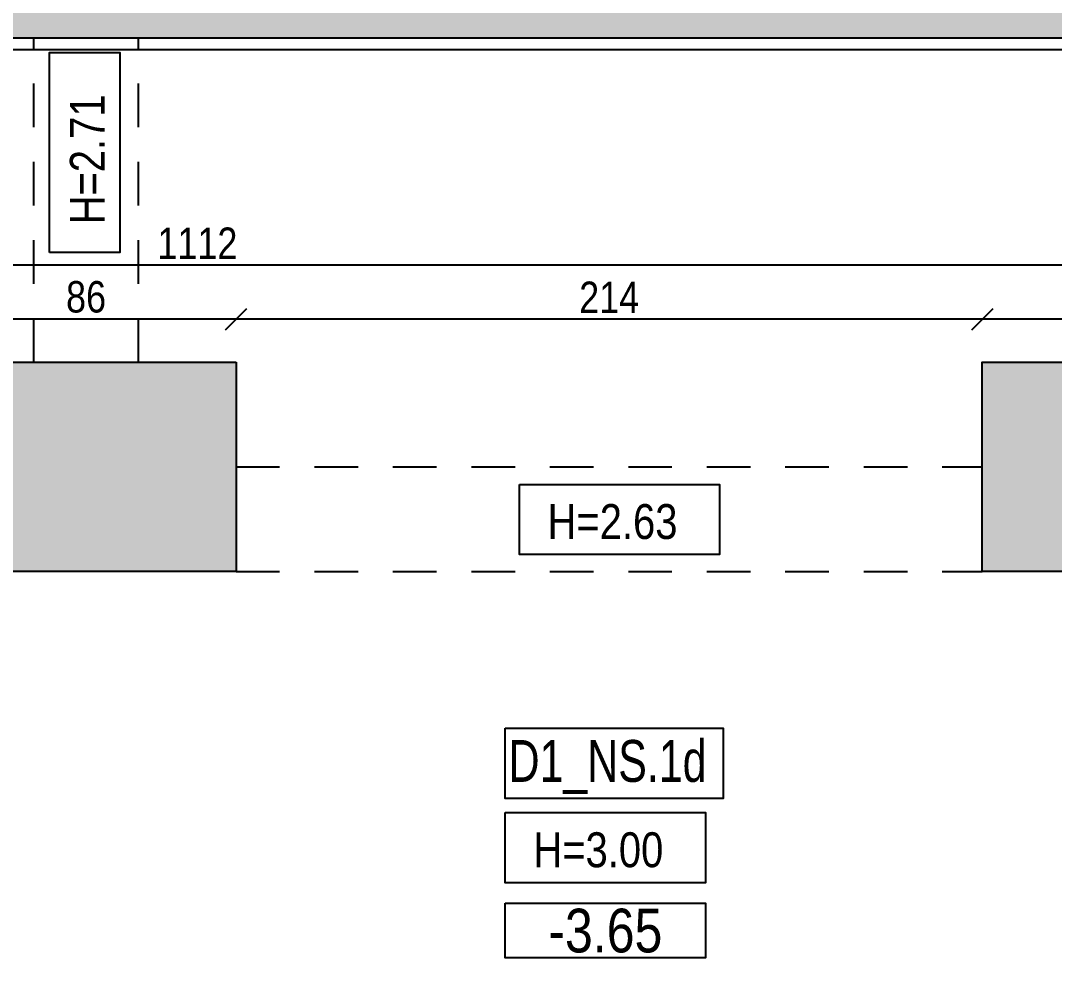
# Model space of a CAD drawing. Header units: metres. Extents: x 493 to 630, y -132 to -15.
# Drawn here: x 523.676 to 526.64, y -90.836 to -88.095 of the extents above; entities that cross this region are included whole.
import ezdxf
from ezdxf.enums import TextEntityAlignment as Align

# ---------------------------------------------------------------- set-up
doc = ezdxf.new("R2010")
doc.units = ezdxf.units.M
doc.header["$MEASUREMENT"] = 0
doc.header["$PDMODE"] = 3
doc.linetypes.add('HIDDEN', pattern=[0.375, 0.25, -0.125])
for name, color, linetype in [('a_caramida', 2, 'Continuous'), ('a_cote_50', 9, 'Continuous'), ('a_cote_nivel', 9, 'Continuous'), ('a_grinzi', 253, 'HIDDEN'), ('a_indicatii', 7, 'Continuous'), ('a_indicatii_text', 7, 'Continuous'), ('a_pereti_hasuri', 253, 'Continuous'), ('a_text', 7, 'Continuous'), ('a_vederi', 74, 'Continuous')]:
    doc.layers.add(name, color=color, linetype=linetype)
doc.layers.add('a_suprafete', color=7, linetype='Continuous', plot=False)
doc.styles.add('ROMANS', font='ROMANS.shx', dxfattribs={"width": 0.75})
doc.styles.get("Standard").update_dxf_attribs({"font": 'ARIALN.TTF'})
doc.styles.add('Swiss Condensed Light', font='swisscl.ttf')
doc.dimstyles.new('50 cote', dxfattribs={"dimtxt": 0.09, "dimasz": 0.06, "dimexe": 0, "dimexo": 0, "dimgap": 0.018, "dimtad": 1, "dimdec": 1, "dimlfac": 100, "dimrnd": 0.5, "dimdsep": 46, "dimtxsty": 'Standard', "dimblk": 'OBLIQUE', "dimcen": 0.00045, "dimclrd": 256, "dimclrt": 4, "dimadec": 1, "dimazin": 0, "dimtfac": 1, "dimtdec": 1, "dimtix": 1, "dimtofl": 0, "dimtmove": 0, "dimatfit": 3, "dimldrblk": 'OBLIQUE', "dimfxl": 0, "dimtolj": 1, "dimtzin": 0, "dimarcsym": 0})
pattern_1 = [(45, (-4876.954644, 8292.469365), (-0.04419417382, 0.04419417382), []), (45, (-4876.91045, 8292.469365), (-0.04419417382, 0.04419417382), [0.03125, -0.015625])]

# ---------------------------------------------------------------- blocks, each defined once
blk = doc.blocks.new('COTE_NIVEL_DRAFT')
at = {"layer": 'a_cote_nivel'}
blk.add_lwpolyline([(-27.5, -2.5), (27.5, -2.5), (27.5, -17.5), (-27.5, -17.5)], close=True, dxfattribs=at)
blk = doc.blocks.new('cota nivel')
at = {"layer": 'a_cote_nivel', "xscale": 1.272727272727934, "yscale": 1.272727272727934, "zscale": 1.272727272727934}
blk.add_blockref('COTE_NIVEL_DRAFT', (0, 12.73), dxfattribs=at)
at = {"layer": 'a_cote_nivel', "style": 'ROMANS', "width": 0.6}
blk.add_attdef('COTA', text='', height=15.27, dxfattribs=at).set_placement((0, 0), align=Align.MIDDLE_CENTER)
blk = doc.blocks.new('_Oblique')
at = {"color": 0, "linetype": 'ByBlock', "lineweight": -2}
blk.add_line((-0.5, -0.5), (0.5, 0.5), dxfattribs=at)
blk = doc.blocks.new('*D352')
at = {"layer": 'a_cote_50', "lineweight": -2, "ltscale": 0.3}
blk.add_line((527.2931, -88.9512), (526.4331, -88.9512), dxfattribs=at)
at = {"layer": 'Defpoints', "color": 0, "ltscale": 0.3}
for p in [(527.2931, -88.9471), (526.4331, -88.9512), (526.4331, -89.1446)]:
    blk.add_point(p, dxfattribs=at)
at = {"layer": 'a_cote_50', "lineweight": -2, "ltscale": 0.3, "xscale": 0.06, "yscale": 0.06, "zscale": 0.06, "rotation": 180}
blk.add_blockref('_Oblique', (526.4331, -88.9512), dxfattribs=at)
at = {"layer": 'a_cote_50', "lineweight": -2, "ltscale": 0.3, "xscale": 0.06, "yscale": 0.06, "zscale": 0.06}
blk.add_blockref('_Oblique', (527.2931, -88.9512), dxfattribs=at)
at = {"layer": 'a_cote_50', "color": 4, "ltscale": 0.3, "insert": (526.8631, -88.8873), "char_height": 0.09, "attachment_point": 5}
blk.add_mtext('\\A1;86', dxfattribs=at)
blk = doc.blocks.new('*D353')
at = {"layer": 'a_cote_50', "lineweight": -2, "ltscale": 0.3}
blk.add_line((526.4331, -88.9512), (524.2931, -88.9512), dxfattribs=at)
at = {"layer": 'Defpoints', "color": 0, "ltscale": 0.3}
for p in [(524.2931, -88.9512), (524.2931, -89.1446), (526.4331, -89.1446)]:
    blk.add_point(p, dxfattribs=at)
at = {"layer": 'a_cote_50', "lineweight": -2, "ltscale": 0.3, "xscale": 0.06, "yscale": 0.06, "zscale": 0.06, "rotation": 180}
blk.add_blockref('_Oblique', (524.2931, -88.9512), dxfattribs=at)
at = {"layer": 'a_cote_50', "lineweight": -2, "ltscale": 0.3, "xscale": 0.06, "yscale": 0.06, "zscale": 0.06}
blk.add_blockref('_Oblique', (526.4331, -88.9512), dxfattribs=at)
at = {"layer": 'a_cote_50', "color": 4, "ltscale": 0.3, "insert": (525.3631, -88.8881), "char_height": 0.09, "attachment_point": 5}
blk.add_mtext('\\A1;214', dxfattribs=at)
blk = doc.blocks.new('*D354')
at = {"layer": 'a_cote_50', "lineweight": -2, "ltscale": 0.3}
blk.add_line((524.2931, -88.9512), (523.4331, -88.9512), dxfattribs=at)
at = {"layer": 'Defpoints', "color": 0, "ltscale": 0.3}
for p in [(523.4331, -88.9512), (523.4331, -89.1446), (524.2931, -89.1446)]:
    blk.add_point(p, dxfattribs=at)
at = {"layer": 'a_cote_50', "lineweight": -2, "ltscale": 0.3, "xscale": 0.06, "yscale": 0.06, "zscale": 0.06, "rotation": 180}
blk.add_blockref('_Oblique', (523.4331, -88.9512), dxfattribs=at)
at = {"layer": 'a_cote_50', "lineweight": -2, "ltscale": 0.3, "xscale": 0.06, "yscale": 0.06, "zscale": 0.06}
blk.add_blockref('_Oblique', (524.2931, -88.9512), dxfattribs=at)
at = {"layer": 'a_cote_50', "color": 4, "ltscale": 0.3, "insert": (523.8631, -88.8873), "char_height": 0.09, "attachment_point": 5}
blk.add_mtext('\\A1;86', dxfattribs=at)
blk = doc.blocks.new('*D361')
at = {"layer": 'a_cote_50', "lineweight": -2, "ltscale": 0.3}
blk.add_line((529.4531, -88.7961), (518.3331, -88.7961), dxfattribs=at)
at = {"layer": 'Defpoints', "color": 0, "ltscale": 0.3}
for p in [(518.3331, -88.7961), (518.3331, -88.9512), (529.4531, -88.9512)]:
    blk.add_point(p, dxfattribs=at)
at = {"layer": 'a_cote_50', "lineweight": -2, "ltscale": 0.3, "xscale": 0.06, "yscale": 0.06, "zscale": 0.06, "rotation": 180}
blk.add_blockref('_Oblique', (518.3331, -88.7961), dxfattribs=at)
at = {"layer": 'a_cote_50', "lineweight": -2, "ltscale": 0.3, "xscale": 0.06, "yscale": 0.06, "zscale": 0.06}
blk.add_blockref('_Oblique', (529.4531, -88.7961), dxfattribs=at)
at = {"layer": 'a_cote_50', "color": 4, "ltscale": 0.3, "insert": (524.1824, -88.733), "char_height": 0.09, "attachment_point": 5}
blk.add_mtext('\\A1;1112', dxfattribs=at)

msp = doc.modelspace()

# ---------------------------------------------------------------- hatches: boundary and pattern name
at = {"layer": 'a_pereti_hasuri', "ltscale": 0.3}
h = msp.add_hatch(dxfattribs=at)
h.set_pattern_fill('ANSI33', color=256, scale=0.25, style=0)
h.set_pattern_definition(pattern_1)
h.paths.add_polyline_path([(518.3431, -92.3746), (518.3431, -92.1146), (518.0481, -92.1146), (518.0481, -91.8245), (518.0181, -91.8245), (518.0181, -91.8045), (517.4785, -91.8045), (517.4785, -92.1945), (517.1835, -92.1945), (517.1835, -92.7946), (518.3431, -92.7946), (518.3431, -92.7696), (518.3431, -92.6696), (518.3431, -92.4396)])
h.paths.add_polyline_path([(518.4731, -89.1846), (518.3331, -89.1846), (518.3331, -88.1446), (529.4531, -88.1446), (529.4531, -89.6796), (529.7331, -89.6796), (529.7331, -89.8796), (529.7831, -89.8796), (529.8581, -89.8796), (529.8581, -89.8346), (530.1583, -89.8346), (530.1583, -89.6146), (530.3033, -89.6146), (530.3033, -89.0096), (529.6148, -89.0096), (529.6148, -88.0446), (529.5398, -88.0446), (518.3998, -88.0446), (518.3998, -80.1146), (518.3998, -79.6146), (518.3998, -79.5496), (518.3998, -79.3896), (517.4635, -79.3896), (517.4635, -80.0895), (517.5235, -80.0895), (517.7183, -80.0895), (517.7183, -80.5395), (518.0683, -80.5395), (518.0683, -85.0895), (517.6783, -85.0895), (517.6783, -85.5695), (516.9178, -85.5695), (516.9178, -85.9245), (517.3878, -85.9245), (517.3878, -86.0701), (518.1078, -86.0701), (518.1078, -89.1801), (517.3678, -89.1801), (517.3678, -89.4301), (516.796, -89.4301), (516.796, -89.7345), (517.4978, -89.7345), (517.4978, -90.1045), (518.0181, -90.1045), (518.0931, -90.1045), (518.0931, -89.6846), (518.4731, -89.6846), (518.4731, -89.6746)])
h.paths.add_polyline_path([(521.4098, -79.6146), (521.4098, -79.5496), (521.4098, -79.3896), (520.4798, -79.3896), (520.4798, -79.5496), (520.4798, -79.6146), (520.4798, -80.1146), (520.5298, -80.1146), (520.7248, -80.1146), (520.7248, -80.5546), (521.1848, -80.5546), (521.1848, -80.1196), (521.4098, -80.1196)], flags=17)
h.paths.add_polyline_path([(524.4061, -79.3896), (523.4898, -79.3896), (523.4898, -80.1196), (523.5398, -80.1196), (523.7198, -80.1196), (523.7198, -80.5396), (524.1648, -80.5396), (524.1648, -80.0896), (524.4061, -80.0896)])
h.paths.add_polyline_path([(527.4598, -79.3896), (526.4861, -79.3896), (526.4861, -80.0896), (526.7048, -80.0896), (526.7048, -80.5096), (527.1748, -80.5096), (527.1748, -80.1146), (527.4598, -80.1146)])
h.paths.add_polyline_path([(530.4498, -79.6296), (530.4498, -79.5646), (530.4498, -79.3896), (530.3498, -79.3896), (529.5398, -79.3896), (529.5398, -79.5496), (529.5398, -80.1196), (529.5398, -80.1546), (529.5398, -86.4146), (529.6148, -86.4146), (529.6148, -86.4196), (532.3433, -86.4196), (532.3433, -89.6846), (536.2298, -89.6846), (536.2298, -89.6096), (536.2748, -89.6096), (536.2748, -89.1196), (535.5448, -89.1196), (535.5448, -89.6196), (533.3948, -89.6196), (533.3948, -89.1196), (532.5548, -89.1196), (532.5548, -86.3196), (529.6548, -86.3196), (529.6548, -80.1196), (530.4498, -80.1196)])
h.paths.add_polyline_path([(527.3431, -92.4646), (527.3431, -92.3996), (527.3431, -92.1396), (527.0481, -92.1396), (527.0481, -91.7346), (526.5981, -91.7346), (526.5981, -92.1396), (526.3031, -92.1396), (526.3031, -92.4646), (526.3033, -92.4646), (526.3033, -92.6946), (526.3033, -92.7946), (527.3431, -92.7946), (527.3431, -92.6946)])
h.paths.add_polyline_path([(524.3531, -92.4646), (524.3531, -92.1396), (524.0581, -92.1396), (524.0581, -91.7296), (523.6081, -91.7296), (523.6081, -92.1096), (523.3131, -92.1096), (523.3131, -92.4346), (523.3133, -92.4346), (523.3133, -92.6646), (523.3133, -92.7946), (524.3531, -92.7946), (524.3531, -92.6946)])
h.paths.add_polyline_path([(521.3631, -92.4346), (521.3631, -92.1096), (521.0481, -92.1096), (521.0481, -91.7296), (520.5881, -91.7296), (520.5881, -92.1146), (520.2931, -92.1146), (520.2931, -92.4396), (520.2933, -92.4396), (520.2933, -92.6696), (520.2933, -92.7946), (521.3631, -92.7946), (521.3631, -92.7646), (521.3631, -92.6646)])
h = msp.add_hatch(dxfattribs=at)
h.set_pattern_fill('ANSI33', color=256, scale=0.25, style=0)
h.set_pattern_definition(pattern_1)
h.paths.add_polyline_path([(521.2731, -89.0746), (520.5631, -89.0746), (520.5631, -89.6746), (521.2731, -89.6746)])
h.paths.add_polyline_path([(524.2931, -89.0746), (523.4331, -89.0746), (523.4331, -89.6746), (524.2931, -89.6746)])
h.paths.add_polyline_path([(527.2931, -89.0746), (526.4331, -89.0746), (526.4331, -89.6746), (527.2931, -89.6746)])
edge = h.paths.add_edge_path()
edge.add_arc((526.961, -82.8646), 0.31, 0, 360)
edge = h.paths.add_edge_path()
edge.add_arc((529.9648, -82.8696), 0.31, 0, 360)
edge = h.paths.add_edge_path()
edge.add_arc((532.9847, -82.8857), 0.31, 0, 360)
edge = h.paths.add_edge_path()
edge.add_arc((536.0147, -82.8857), 0.31, 0, 360)

# ---------------------------------------------------------------- linework, layer by layer
at = {"layer": 'a_caramida', "ltscale": 0.3}
msp.add_lwpolyline([(529.4531, -88.1446), (518.3331, -88.1446), (518.3331, -89.1846), (518.4731, -89.1846), (518.4731, -89.6846), (518.0931, -89.6846), (518.0931, -90.1045), (518.0931, -90.1045)], dxfattribs=at)
for points in [[(524.2931, -89.0746), (524.2931, -89.6746), (523.4331, -89.6746), (523.4331, -89.0746)], [(527.2931, -89.0746), (527.2931, -89.6746), (526.4331, -89.6746), (526.4331, -89.0746)]]:
    msp.add_lwpolyline(points, close=True, dxfattribs=at)
at = {"layer": 'a_grinzi', "ltscale": 0.5}
for p, q in [((524.2931, -89.3746), (526.4331, -89.3746)), ((524.2931, -89.6746), (526.4331, -89.6746))]:
    msp.add_line(p, q, dxfattribs=at)
for points in [[(523.7131, -89.0746), (523.7131, -88.1446)], [(524.0131, -89.0746), (524.0131, -88.1446)]]:
    msp.add_lwpolyline(points, dxfattribs=at)
at = {"layer": 'a_suprafete', "ltscale": 0.3}
msp.add_lwpolyline([(529.4181, -88.1785), (518.3696, -88.1785), (518.3696, -89.1501), (518.5081, -89.1501), (518.5081, -89.7196), (518.1259, -89.7196), (518.1259, -90.1045), (518.0931, -90.1045), (518.0831, -92.0796), (518.5751, -92.0796), (520.5531, -92.0796), (520.5531, -91.6846), (521.0831, -91.6846), (521.0831, -92.0746), (523.5752, -92.0746), (523.5752, -91.6946), (524.0931, -91.6946), (524.0931, -92.1067), (526.5657, -92.1046), (526.5657, -91.6996), (527.0831, -91.6996)], dxfattribs=at)
at = {"layer": 'a_text'}
for points in [[(523.7587, -88.7596), (523.7587, -88.1855), (523.96, -88.1855), (523.96, -88.7596)], [(525.1057, -89.4246), (525.6797, -89.4246), (525.6797, -89.6259), (525.1057, -89.6259)], [(525.0651, -90.1241), (525.6895, -90.1241), (525.6895, -90.3254), (525.0651, -90.3254)], [(525.0651, -90.3662), (525.6391, -90.3662), (525.6391, -90.5674), (525.0651, -90.5674)]]:
    msp.add_lwpolyline(points, close=True, dxfattribs=at)
at = {"layer": 'a_vederi', "ltscale": 0.3}
msp.add_lwpolyline([(529.7331, -89.8796), (529.6981, -89.8796), (529.6981, -89.7131), (529.4531, -89.7131), (529.4181, -89.7131), (529.4181, -88.1785), (518.3696, -88.1785), (518.3696, -89.1501), (518.4731, -89.1501), (518.5081, -89.1501), (518.5081, -89.6846), (518.5081, -89.7196), (518.1259, -89.7196), (518.1259, -90.1045), (518.0931, -90.1045)], dxfattribs=at)

# ---------------------------------------------------------------- block references
at = {"layer": 'a_indicatii'}
ref = msp.add_blockref('cota nivel', (525.3521, -90.7046), dxfattribs=dict(at, xscale=0.008200420351329285, yscale=0.008200420351329285, zscale=0.008200420351329285))
ref.add_attrib('COTA', '-3.65', dxfattribs={"layer": 'a_cote_nivel', "height": 0.12524}).set_placement((525.3521, -90.7046), align=Align.MIDDLE_CENTER)

# ---------------------------------------------------------------- texts
at = {"layer": 'a_indicatii_text', "linetype": 'Continuous', "style": 'Swiss Condensed Light'}
msp.add_text('D1_NS.1d', height=0.12, dxfattribs=at).set_placement((525.0748, -90.278))
at = {"layer": 'a_text', "insert": (523.9168, -88.6788), "char_height": 0.1, "width": 1.87247, "attachment_point": 7, "rotation": 90}
msp.add_mtext('\\A1;H=2.71', dxfattribs=at)
at = {"layer": 'a_text', "char_height": 0.1, "width": 1.87247, "attachment_point": 7}
for s, insert in [('\\A1;H=2.63', (525.1864, -89.5827)), ('\\A1;H=3.00', (525.1458, -90.5242))]:
    msp.add_mtext(s, dxfattribs=dict(at, insert=insert))

# ---------------------------------------------------------------- dimensions: what is measured, and where the dimension line sits
at = {"layer": 'a_cote_50', "ltscale": 0.3}
dim = msp.add_linear_dim(base=(518.3331, -88.7961), p1=(529.4531, -88.9512), p2=(518.3331, -88.9512), angle=180, dimstyle='50 cote', dxfattribs=at)
dim.commit()
dim.dimension.update_dxf_attribs({"geometry": '*D361', "text_midpoint": (524.1824, -88.7961), "dimtype": 128})
for base, p1, p2, picture, middle in [((523.4331, -88.9512), (524.2931, -89.1446), (523.4331, -89.1446), '*D354', (523.8631, -88.8873)), ((526.4331, -88.9512), (527.2931, -88.9471), (526.4331, -89.1446), '*D352', (526.8631, -88.8873)), ((524.2931, -88.9512), (526.4331, -89.1446), (524.2931, -89.1446), '*D353', (525.3631, -88.8881))]:
    dim = msp.add_linear_dim(base=base, p1=p1, p2=p2, angle=180, dimstyle='50 cote', override={"dimtmove": 1}, dxfattribs=at)
    dim.commit()
    dim.dimension.update_dxf_attribs({"geometry": picture, "text_midpoint": middle})

doc.saveas('drawing.dxf')
